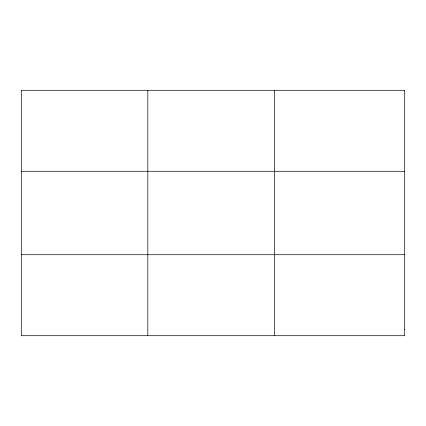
<?xml version="1.0" encoding="UTF-8"?>
<svg xmlns="http://www.w3.org/2000/svg" width="426" height="426" viewBox="0 0 426 426"><rect width="100%" height="100%" fill="white"/><g stroke="black" fill="none" stroke-linecap="round" stroke-linejoin="round"><path stroke-width="0.64" d="M147.822 335.704L147.822 90.296M274.344 335.704L274.344 90.296M21.3 171.279L404.7 171.279M21.3 254.721L404.7 254.721M404.7 329.474L404.7 335.704L21.3 335.704L21.3 90.296L404.7 90.296L404.7 329.474"/></g></svg>
